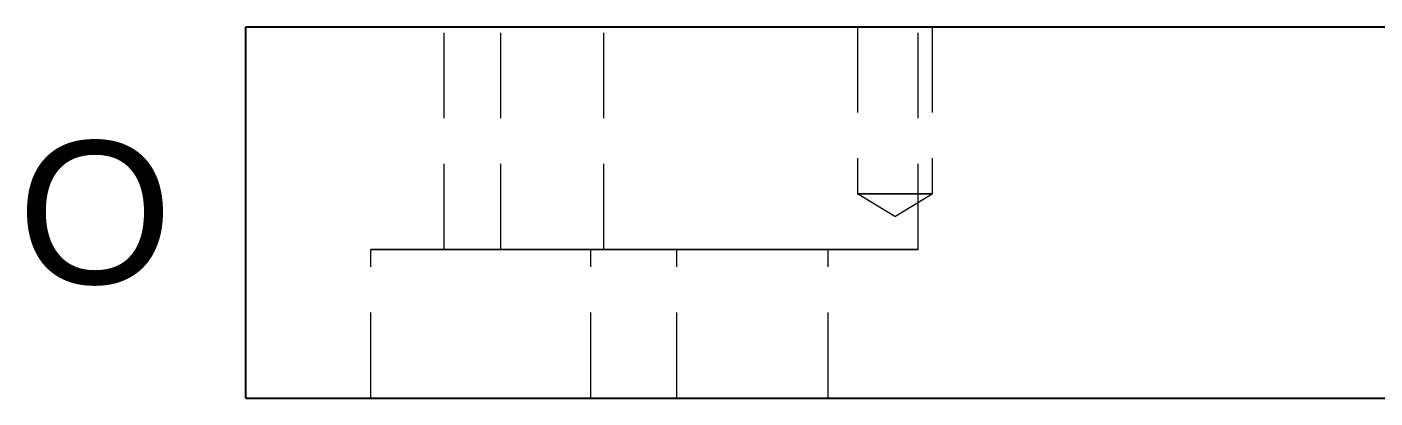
# Model space of a CAD drawing. Header units: millimetres. Extents: x 18 to 1043, y 90 to 420.
# Drawn here: x 17.95 to 54.29, y 287.31 to 297.31 of the extents above; entities that cross this region are included whole.
import ezdxf

# ---------------------------------------------------------------- set-up
doc = ezdxf.new("R2010")
doc.units = ezdxf.units.MM
doc.linetypes.add('WP_HIDDEN', pattern=[2.3, 1.5, -0.8])
for name, color, linetype, lineweight in [('ANNOTATIONS', 7, 'CONTINUOUS', 18), ('HIDDEN', 7, 'WP_HIDDEN', 13), ('VISIBLE', 7, 'CONTINUOUS', 25)]:
    doc.layers.add(name, color=color, linetype=linetype, lineweight=lineweight)
doc.styles.add('CJK', font='Arial Unicode.ttf')

msp = doc.modelspace()

# ---------------------------------------------------------------- linework, layer by layer
at = {"layer": 'HIDDEN', "ltscale": 1.538462}
for p, q in [((29.19615, 291.30769), (29.19615, 297.30769)), ((30.72115, 291.30769), (30.72115, 297.30769)), ((33.49615, 291.30769), (33.49615, 297.30769)), ((40.34115, 297.30769), (40.34115, 292.80769)), ((41.97115, 291.30769), (41.97115, 297.30769)), ((42.35115, 297.30769), (42.35115, 292.80769)), ((41.34615, 292.20383), (40.34115, 292.80769)), ((41.34615, 292.20383), (42.35115, 292.80769)), ((27.22115, 287.30769), (27.22115, 291.30769)), ((33.14615, 287.30769), (33.14615, 291.30769)), ((35.47115, 287.30769), (35.47115, 291.30769)), ((39.54615, 287.30769), (39.54615, 291.30769))]:
    msp.add_line(p, q, dxfattribs=at)
for points in [[(33.49615, 297.30769), (33.44225, 297.30769), (33.28324, 297.30769), (33.02709, 297.30769), (32.68666, 297.30769), (32.279, 297.30769), (31.82457, 297.30769), (31.34615, 297.30769), (30.86773, 297.30769), (30.4133, 297.30769), (30.00565, 297.30769), (29.66522, 297.30769), (29.40907, 297.30769), (29.25006, 297.30769), (29.19615, 297.30769)], [(29.19615, 297.30769), (29.20967, 297.30769), (29.25006, 297.30769), (29.3168, 297.30769), (29.40907, 297.30769), (29.5257, 297.30769), (29.66522, 297.30769), (29.82587, 297.30769), (30.00565, 297.30769), (30.20228, 297.30769), (30.4133, 297.30769), (30.63605, 297.30769), (30.86773, 297.30769), (31.10543, 297.30769), (31.34615, 297.30769)], [(41.97115, 297.30769), (41.83012, 297.30769), (41.4141, 297.30769), (40.74396, 297.30769), (39.85328, 297.30769), (38.78675, 297.30769), (37.59783, 297.30769), (36.34615, 297.30769), (35.09447, 297.30769), (33.90556, 297.30769), (32.83902, 297.30769), (31.94835, 297.30769), (31.2782, 297.30769), (30.86218, 297.30769), (30.72115, 297.30769)], [(30.72115, 297.30769), (30.75652, 297.30769), (30.86218, 297.30769), (31.03681, 297.30769), (31.2782, 297.30769), (31.58333, 297.30769), (31.94835, 297.30769), (32.36868, 297.30769), (32.83902, 297.30769), (33.35347, 297.30769), (33.90556, 297.30769), (34.48833, 297.30769), (35.09447, 297.30769), (35.71635, 297.30769), (36.34615, 297.30769)], [(31.34615, 297.30769), (31.58688, 297.30769), (31.82457, 297.30769), (32.05625, 297.30769), (32.279, 297.30769), (32.49002, 297.30769), (32.68666, 297.30769), (32.86643, 297.30769), (33.02709, 297.30769), (33.16661, 297.30769), (33.28324, 297.30769), (33.3755, 297.30769), (33.44225, 297.30769), (33.48264, 297.30769), (33.49615, 297.30769)], [(36.34615, 297.30769), (36.97595, 297.30769), (37.59783, 297.30769), (38.20397, 297.30769), (38.78675, 297.30769), (39.33883, 297.30769), (39.85328, 297.30769), (40.32363, 297.30769), (40.74396, 297.30769), (41.10898, 297.30769), (41.4141, 297.30769), (41.6555, 297.30769), (41.83012, 297.30769), (41.93579, 297.30769), (41.97115, 297.30769)], [(42.35115, 297.30769), (42.32596, 297.30769), (42.25163, 297.30769), (42.13189, 297.30769), (41.97276, 297.30769), (41.78221, 297.30769), (41.56979, 297.30769), (41.34615, 297.30769), (41.12252, 297.30769), (40.9101, 297.30769), (40.71955, 297.30769), (40.56041, 297.30769), (40.44068, 297.30769), (40.36635, 297.30769), (40.34115, 297.30769)], [(40.34115, 297.30769), (40.34747, 297.30769), (40.36635, 297.30769), (40.39755, 297.30769), (40.44068, 297.30769), (40.4952, 297.30769), (40.56041, 297.30769), (40.63551, 297.30769), (40.71955, 297.30769), (40.81146, 297.30769), (40.9101, 297.30769), (41.01422, 297.30769), (41.12252, 297.30769), (41.23363, 297.30769), (41.34615, 297.30769)], [(41.34615, 297.30769), (41.45868, 297.30769), (41.56979, 297.30769), (41.67808, 297.30769), (41.78221, 297.30769), (41.88085, 297.30769), (41.97276, 297.30769), (42.0568, 297.30769), (42.13189, 297.30769), (42.19711, 297.30769), (42.25163, 297.30769), (42.29476, 297.30769), (42.32596, 297.30769), (42.34483, 297.30769), (42.35115, 297.30769)], [(42.35115, 292.80769), (42.32596, 292.80769), (42.25163, 292.80769), (42.13189, 292.80769), (41.97276, 292.80769), (41.78221, 292.80769), (41.56979, 292.80769), (41.34615, 292.80769), (41.12252, 292.80769), (40.9101, 292.80769), (40.71955, 292.80769), (40.56041, 292.80769), (40.44068, 292.80769), (40.36635, 292.80769), (40.34115, 292.80769)], [(40.34115, 292.80769), (40.34747, 292.80769), (40.36635, 292.80769), (40.39755, 292.80769), (40.44068, 292.80769), (40.4952, 292.80769), (40.56041, 292.80769), (40.63551, 292.80769), (40.71955, 292.80769), (40.81146, 292.80769), (40.9101, 292.80769), (41.01422, 292.80769), (41.12252, 292.80769), (41.23363, 292.80769), (41.34615, 292.80769)], [(41.34615, 292.80769), (41.45868, 292.80769), (41.56979, 292.80769), (41.67808, 292.80769), (41.78221, 292.80769), (41.88085, 292.80769), (41.97276, 292.80769), (42.0568, 292.80769), (42.13189, 292.80769), (42.19711, 292.80769), (42.25163, 292.80769), (42.29476, 292.80769), (42.32596, 292.80769), (42.34483, 292.80769), (42.35115, 292.80769)], [(35.47115, 291.30769), (35.36773, 291.30769), (35.06265, 291.30769), (34.57121, 291.30769), (33.91805, 291.30769), (33.13592, 291.30769), (32.26405, 291.30769), (31.34615, 291.30769), (30.42825, 291.30769), (29.55638, 291.30769), (28.77426, 291.30769), (28.1211, 291.30769), (27.62966, 291.30769), (27.32458, 291.30769), (27.22115, 291.30769)], [(27.22115, 291.30769), (27.24709, 291.30769), (27.32458, 291.30769), (27.45264, 291.30769), (27.62966, 291.30769), (27.85342, 291.30769), (28.1211, 291.30769), (28.42934, 291.30769), (28.77426, 291.30769), (29.15152, 291.30769), (29.55638, 291.30769), (29.98375, 291.30769), (30.42825, 291.30769), (30.8843, 291.30769), (31.34615, 291.30769)], [(33.49615, 291.30769), (33.44225, 291.30769), (33.28324, 291.30769), (33.02709, 291.30769), (32.68666, 291.30769), (32.279, 291.30769), (31.82457, 291.30769), (31.34615, 291.30769), (30.86773, 291.30769), (30.4133, 291.30769), (30.00565, 291.30769), (29.66522, 291.30769), (29.40907, 291.30769), (29.25006, 291.30769), (29.19615, 291.30769)], [(29.19615, 291.30769), (29.20967, 291.30769), (29.25006, 291.30769), (29.3168, 291.30769), (29.40907, 291.30769), (29.5257, 291.30769), (29.66522, 291.30769), (29.82587, 291.30769), (30.00565, 291.30769), (30.20228, 291.30769), (30.4133, 291.30769), (30.63605, 291.30769), (30.86773, 291.30769), (31.10543, 291.30769), (31.34615, 291.30769)], [(41.97115, 291.30769), (41.83012, 291.30769), (41.4141, 291.30769), (40.74396, 291.30769), (39.85328, 291.30769), (38.78675, 291.30769), (37.59783, 291.30769), (36.34615, 291.30769), (35.09447, 291.30769), (33.90556, 291.30769), (32.83902, 291.30769), (31.94835, 291.30769), (31.2782, 291.30769), (30.86218, 291.30769), (30.72115, 291.30769)], [(30.72115, 291.30769), (30.75652, 291.30769), (30.86218, 291.30769), (31.03681, 291.30769), (31.2782, 291.30769), (31.58333, 291.30769), (31.94835, 291.30769), (32.36868, 291.30769), (32.83902, 291.30769), (33.35347, 291.30769), (33.90556, 291.30769), (34.48833, 291.30769), (35.09447, 291.30769), (35.71635, 291.30769), (36.34615, 291.30769)], [(31.34615, 291.30769), (31.58688, 291.30769), (31.82457, 291.30769), (32.05625, 291.30769), (32.279, 291.30769), (32.49002, 291.30769), (32.68666, 291.30769), (32.86643, 291.30769), (33.02709, 291.30769), (33.16661, 291.30769), (33.28324, 291.30769), (33.3755, 291.30769), (33.44225, 291.30769), (33.48264, 291.30769), (33.49615, 291.30769)], [(31.34615, 291.30769), (31.80801, 291.30769), (32.26405, 291.30769), (32.70855, 291.30769), (33.13592, 291.30769), (33.54079, 291.30769), (33.91805, 291.30769), (34.26297, 291.30769), (34.57121, 291.30769), (34.83889, 291.30769), (35.06265, 291.30769), (35.23967, 291.30769), (35.36773, 291.30769), (35.44522, 291.30769), (35.47115, 291.30769)], [(39.54615, 291.30769), (39.46592, 291.30769), (39.22925, 291.30769), (38.84801, 291.30769), (38.34132, 291.30769), (37.73458, 291.30769), (37.05822, 291.30769), (36.34615, 291.30769), (35.63409, 291.30769), (34.95773, 291.30769), (34.35099, 291.30769), (33.84429, 291.30769), (33.46305, 291.30769), (33.22638, 291.30769), (33.14615, 291.30769)], [(33.14615, 291.30769), (33.16627, 291.30769), (33.22638, 291.30769), (33.32573, 291.30769), (33.46305, 291.30769), (33.63664, 291.30769), (33.84429, 291.30769), (34.08341, 291.30769), (34.35099, 291.30769), (34.64365, 291.30769), (34.95773, 291.30769), (35.28926, 291.30769), (35.63409, 291.30769), (35.98787, 291.30769), (36.34615, 291.30769)], [(36.34615, 291.30769), (36.97595, 291.30769), (37.59783, 291.30769), (38.20397, 291.30769), (38.78675, 291.30769), (39.33883, 291.30769), (39.85328, 291.30769), (40.32363, 291.30769), (40.74396, 291.30769), (41.10898, 291.30769), (41.4141, 291.30769), (41.6555, 291.30769), (41.83012, 291.30769), (41.93579, 291.30769), (41.97115, 291.30769)], [(36.34615, 291.30769), (36.70444, 291.30769), (37.05822, 291.30769), (37.40305, 291.30769), (37.73458, 291.30769), (38.04866, 291.30769), (38.34132, 291.30769), (38.6089, 291.30769), (38.84801, 291.30769), (39.05567, 291.30769), (39.22925, 291.30769), (39.36658, 291.30769), (39.46592, 291.30769), (39.52603, 291.30769), (39.54615, 291.30769)], [(35.47115, 287.30769), (35.36773, 287.30769), (35.06265, 287.30769), (34.57121, 287.30769), (33.91805, 287.30769), (33.13592, 287.30769), (32.26405, 287.30769), (31.34615, 287.30769), (30.42825, 287.30769), (29.55638, 287.30769), (28.77426, 287.30769), (28.1211, 287.30769), (27.62966, 287.30769), (27.32458, 287.30769), (27.22115, 287.30769)], [(27.22115, 287.30769), (27.24709, 287.30769), (27.32458, 287.30769), (27.45264, 287.30769), (27.62966, 287.30769), (27.85342, 287.30769), (28.1211, 287.30769), (28.42934, 287.30769), (28.77426, 287.30769), (29.15152, 287.30769), (29.55638, 287.30769), (29.98375, 287.30769), (30.42825, 287.30769), (30.8843, 287.30769), (31.34615, 287.30769)], [(31.34615, 287.30769), (31.80801, 287.30769), (32.26405, 287.30769), (32.70855, 287.30769), (33.13592, 287.30769), (33.54079, 287.30769), (33.91805, 287.30769), (34.26297, 287.30769), (34.57121, 287.30769), (34.83889, 287.30769), (35.06265, 287.30769), (35.23967, 287.30769), (35.36773, 287.30769), (35.44522, 287.30769), (35.47115, 287.30769)], [(39.54615, 287.30769), (39.46592, 287.30769), (39.22925, 287.30769), (38.84801, 287.30769), (38.34132, 287.30769), (37.73458, 287.30769), (37.05822, 287.30769), (36.34615, 287.30769), (35.63409, 287.30769), (34.95773, 287.30769), (34.35099, 287.30769), (33.84429, 287.30769), (33.46305, 287.30769), (33.22638, 287.30769), (33.14615, 287.30769)], [(33.14615, 287.30769), (33.16627, 287.30769), (33.22638, 287.30769), (33.32573, 287.30769), (33.46305, 287.30769), (33.63664, 287.30769), (33.84429, 287.30769), (34.08341, 287.30769), (34.35099, 287.30769), (34.64365, 287.30769), (34.95773, 287.30769), (35.28926, 287.30769), (35.63409, 287.30769), (35.98787, 287.30769), (36.34615, 287.30769)], [(36.34615, 287.30769), (36.70444, 287.30769), (37.05822, 287.30769), (37.40305, 287.30769), (37.73458, 287.30769), (38.04866, 287.30769), (38.34132, 287.30769), (38.6089, 287.30769), (38.84801, 287.30769), (39.05567, 287.30769), (39.22925, 287.30769), (39.36658, 287.30769), (39.46592, 287.30769), (39.52603, 287.30769), (39.54615, 287.30769)]]:
    msp.add_lwpolyline(points, dxfattribs=at)
at = {"layer": 'VISIBLE'}
for p, q in [((23.84615, 287.30769), (23.84615, 297.30769)), ((23.84615, 297.30769), (123.84615, 297.30769)), ((23.84615, 287.30769), (123.84615, 287.30769))]:
    msp.add_line(p, q, dxfattribs=at)

# ---------------------------------------------------------------- texts
at = {"layer": 'ANNOTATIONS', "style": 'CJK'}
msp.add_text('O', height=3.84615, dxfattribs=at).set_placement((17.69231, 290.38462))

doc.saveas('drawing.dxf')
